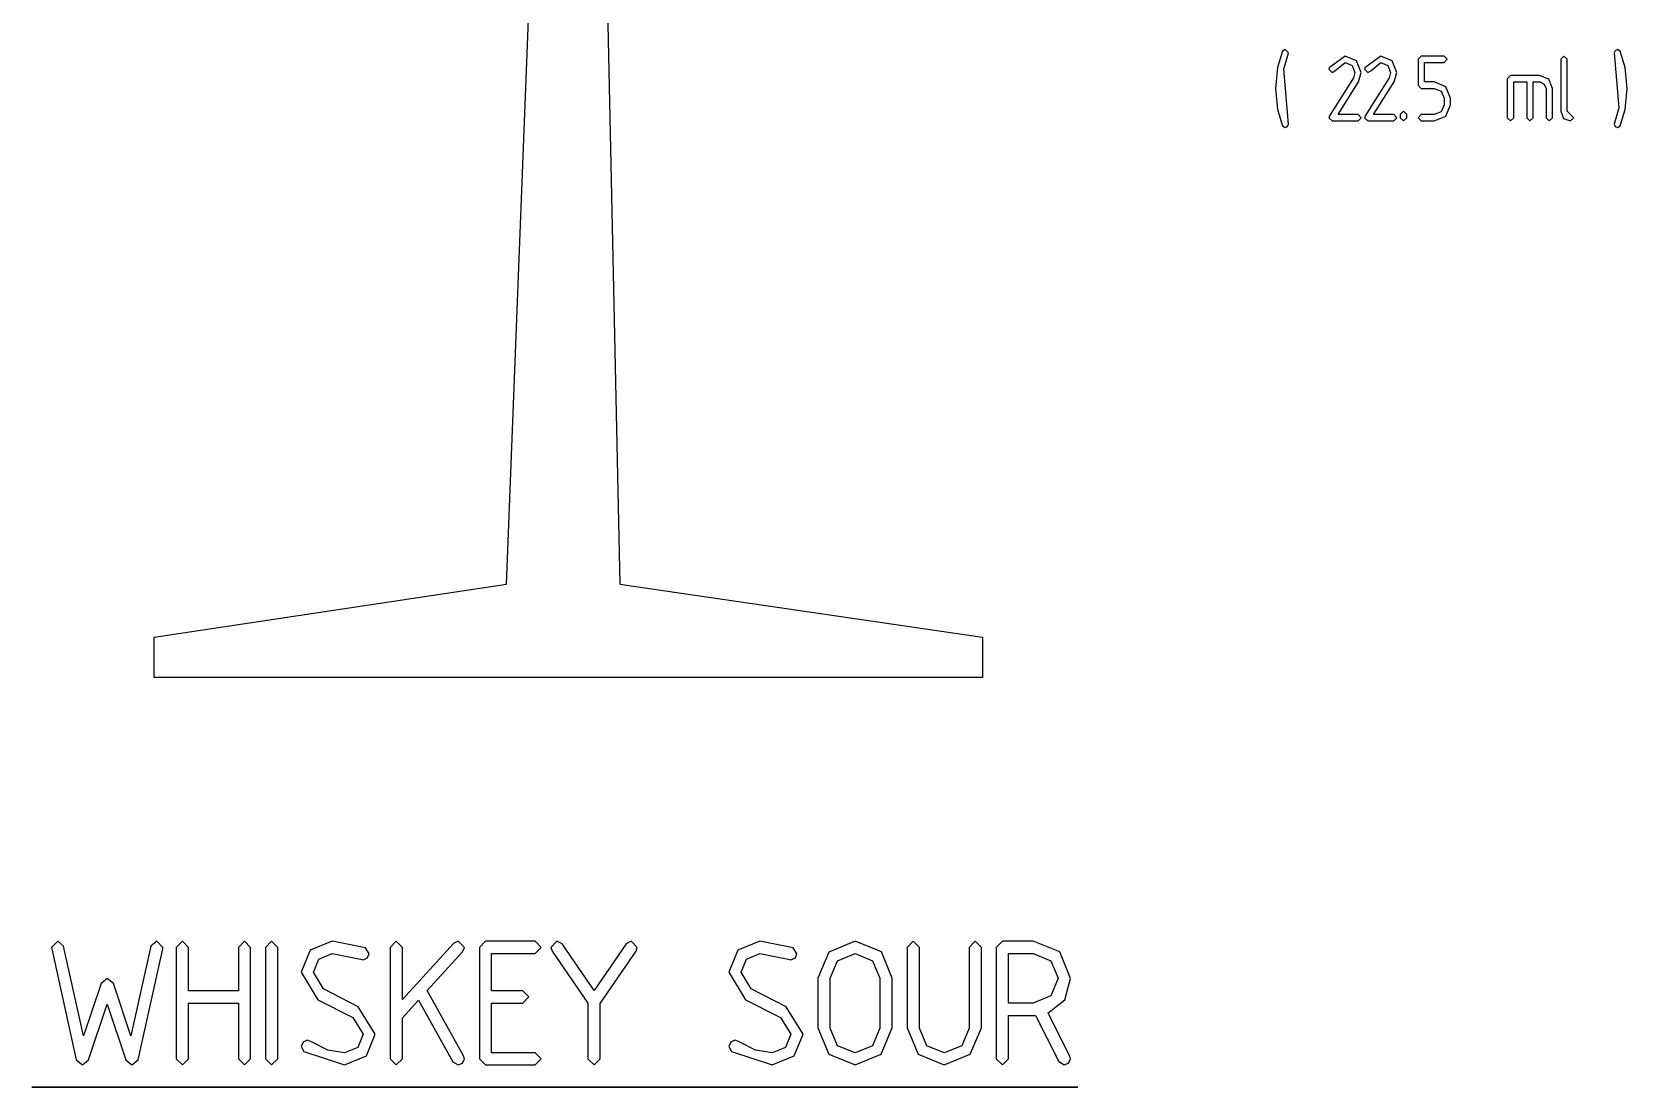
# Model space of a CAD drawing. Header units: metres. Extents: x 0 to 16.5, y 0 to 11.5.
# Drawn here: x 5.411 to 6.654, y 9.149 to 9.972 of the extents above; entities that cross this region are included whole.
import ezdxf

# ---------------------------------------------------------------- set-up
doc = ezdxf.new("R2010")
doc.units = ezdxf.units.M

msp = doc.modelspace()

# ---------------------------------------------------------------- linework, layer by layer
msp.add_lwpolyline([(5.8593, 10.0024), (5.8691, 9.5416), (6.1516, 9.5003), (6.1516, 9.4689), (5.5062, 9.4689), (5.5062, 9.5003), (5.7808, 9.5416), (5.7986, 10.0024)])
for points in [[(6.3866, 9.9433), (6.3901, 9.9559), (6.3875, 9.9584), (6.3854, 9.9573), (6.3817, 9.9446), (6.38, 9.9281), (6.3817, 9.9116), (6.3854, 9.8989), (6.3875, 9.8977), (6.3894, 9.8985), (6.3901, 9.9003), (6.3866, 9.9433)], [(6.6475, 9.9129), (6.6439, 9.9003), (6.6447, 9.8985), (6.6465, 9.8977), (6.6486, 9.8989), (6.6524, 9.9116), (6.654, 9.9281), (6.6524, 9.9446), (6.6486, 9.9573), (6.6465, 9.9584), (6.6447, 9.9576), (6.6439, 9.9559), (6.6475, 9.9129)], [(6.4219, 9.9443), (6.4217, 9.9433), (6.4242, 9.9406), (6.4264, 9.9419), (6.4343, 9.9483), (6.4397, 9.9461), (6.4419, 9.9407), (6.4407, 9.9365), (6.4222, 9.9067), (6.4217, 9.9053), (6.4242, 9.9028), (6.4444, 9.9028), (6.4469, 9.9053), (6.4444, 9.9078), (6.4288, 9.9078), (6.4447, 9.9334), (6.4469, 9.9407), (6.4432, 9.9497), (6.4343, 9.9534), (6.4219, 9.9443)], [(6.4497, 9.9443), (6.4495, 9.9433), (6.452, 9.9406), (6.4542, 9.9419), (6.4621, 9.9483), (6.4675, 9.9461), (6.4697, 9.9407), (6.4685, 9.9365), (6.4499, 9.9067), (6.4495, 9.9053), (6.452, 9.9028), (6.4722, 9.9028), (6.4747, 9.9053), (6.4722, 9.9078), (6.4565, 9.9078), (6.4724, 9.9334), (6.4747, 9.9407), (6.471, 9.9497), (6.4621, 9.9534), (6.4497, 9.9443)], [(6.4936, 9.9281), (6.5038, 9.9281), (6.5091, 9.9259), (6.5114, 9.9205), (6.5114, 9.9154), (6.5092, 9.91), (6.5038, 9.9078), (6.4936, 9.9078), (6.4912, 9.9053), (6.4936, 9.9028), (6.5038, 9.9028), (6.5127, 9.9065), (6.5164, 9.9154), (6.5164, 9.9205), (6.5127, 9.9295), (6.5038, 9.9332), (6.4962, 9.9332), (6.4962, 9.9483), (6.5114, 9.9483), (6.5139, 9.9509), (6.5114, 9.9534), (6.4936, 9.9534), (6.4912, 9.9509), (6.4912, 9.9306), (6.4936, 9.9281)], [(6.6023, 9.9104), (6.6044, 9.9048), (6.6099, 9.9028), (6.6124, 9.9053), (6.6098, 9.9079), (6.6073, 9.9104), (6.6073, 9.9509), (6.6048, 9.9534), (6.6023, 9.9509), (6.6023, 9.9104)], [(6.5606, 9.9357), (6.5606, 9.9053), (6.5632, 9.9028), (6.5657, 9.9053), (6.5657, 9.9332), (6.5758, 9.9332), (6.5758, 9.9053), (6.5783, 9.9028), (6.5808, 9.9053), (6.5808, 9.9332), (6.5859, 9.9332), (6.5895, 9.9316), (6.5909, 9.9281), (6.5909, 9.9053), (6.5934, 9.9028), (6.596, 9.9053), (6.596, 9.9281), (6.593, 9.9353), (6.5858, 9.9382), (6.5632, 9.9382), (6.5606, 9.9357)], [(6.4773, 9.9053), (6.4798, 9.9028), (6.4823, 9.9053), (6.4823, 9.9079), (6.4798, 9.9104), (6.4773, 9.9079), (6.4773, 9.9053)], [(5.4744, 9.2301), (5.4696, 9.2341), (5.4649, 9.2301), (5.4512, 9.1894), (5.4356, 9.2593), (5.431, 9.2631), (5.4262, 9.2582), (5.4264, 9.2572), (5.4455, 9.1708), (5.4503, 9.1667), (5.4551, 9.1708), (5.4696, 9.2142), (5.4841, 9.1708), (5.4889, 9.1667), (5.4937, 9.1707), (5.5129, 9.2572), (5.513, 9.2582), (5.5082, 9.2631), (5.5036, 9.2593), (5.488, 9.1894), (5.4744, 9.2301)], [(5.5283, 9.1667), (5.533, 9.1714), (5.533, 9.215), (5.5718, 9.215), (5.5718, 9.1714), (5.5766, 9.1667), (5.5813, 9.1714), (5.5813, 9.2584), (5.5766, 9.2631), (5.5718, 9.2584), (5.5718, 9.2246), (5.533, 9.2246), (5.533, 9.2584), (5.5283, 9.2631), (5.5234, 9.2584), (5.5234, 9.1714), (5.5283, 9.1667)], [(5.6025, 9.1714), (5.6025, 9.2584), (5.5977, 9.2631), (5.5929, 9.2584), (5.5929, 9.1714), (5.5977, 9.1667), (5.6025, 9.1714)], [(5.6653, 9.2121), (5.6382, 9.226), (5.6303, 9.239), (5.6344, 9.2492), (5.6448, 9.2536), (5.6669, 9.2491), (5.6688, 9.2486), (5.6723, 9.25), (5.6738, 9.2534), (5.6708, 9.2579), (5.6448, 9.2631), (5.6277, 9.2561), (5.6207, 9.239), (5.6337, 9.2175), (5.6609, 9.2036), (5.669, 9.1907), (5.6648, 9.1804), (5.6545, 9.1762), (5.6416, 9.1783), (5.6283, 9.1851), (5.6255, 9.186), (5.6222, 9.1845), (5.6207, 9.1812), (5.6228, 9.1771), (5.6545, 9.1667), (5.6716, 9.1737), (5.6785, 9.1907), (5.6653, 9.2121)], [(5.7389, 9.1692), (5.7432, 9.1667), (5.7465, 9.1682), (5.748, 9.1714), (5.7473, 9.1738), (5.719, 9.2247), (5.7465, 9.255), (5.748, 9.2584), (5.7432, 9.2631), (5.7395, 9.2615), (5.6997, 9.2177), (5.6997, 9.2584), (5.6949, 9.2631), (5.6901, 9.2584), (5.6901, 9.1714), (5.6949, 9.1667), (5.6997, 9.1714), (5.6997, 9.2034), (5.7121, 9.2172), (5.7389, 9.1692)], [(5.7644, 9.1667), (5.803, 9.1667), (5.8077, 9.1714), (5.803, 9.1762), (5.7691, 9.1762), (5.7691, 9.215), (5.7934, 9.215), (5.7982, 9.2198), (5.7934, 9.2246), (5.7691, 9.2246), (5.7691, 9.2536), (5.803, 9.2536), (5.8077, 9.2584), (5.803, 9.2631), (5.7644, 9.2631), (5.7596, 9.2584), (5.7596, 9.1714), (5.7644, 9.1667)], [(5.8818, 9.2555), (5.8826, 9.2584), (5.8778, 9.2631), (5.8739, 9.2611), (5.8491, 9.2248), (5.8241, 9.2611), (5.82, 9.2631), (5.8153, 9.2584), (5.8163, 9.2555), (5.8441, 9.215), (5.8441, 9.1714), (5.849, 9.1667), (5.8537, 9.1714), (5.8537, 9.2147), (5.8818, 9.2555)], [(5.9986, 9.2121), (5.9715, 9.226), (5.9636, 9.239), (5.9678, 9.2492), (5.9781, 9.2536), (6.0002, 9.2491), (6.0022, 9.2486), (6.0056, 9.25), (6.0071, 9.2534), (6.0041, 9.2579), (5.9781, 9.2631), (5.961, 9.2561), (5.954, 9.239), (5.967, 9.2175), (5.9943, 9.2036), (6.0023, 9.1907), (5.9981, 9.1804), (5.9878, 9.1762), (5.9749, 9.1783), (5.9616, 9.1851), (5.9588, 9.186), (5.9555, 9.1845), (5.954, 9.1812), (5.9561, 9.1771), (5.9878, 9.1667), (6.0049, 9.1737), (6.0119, 9.1907), (5.9986, 9.2121)], [(6.0813, 9.2343), (6.073, 9.2548), (6.0525, 9.2631), (6.032, 9.2546), (6.0234, 9.2343), (6.0234, 9.1957), (6.032, 9.1752), (6.0525, 9.1667), (6.0728, 9.1752), (6.0813, 9.1957), (6.0813, 9.2343)], [(6.146, 9.2631), (6.1412, 9.2584), (6.1412, 9.1955), (6.1355, 9.1817), (6.1219, 9.1762), (6.1082, 9.1817), (6.1025, 9.1955), (6.1025, 9.2584), (6.0977, 9.2631), (6.0929, 9.2584), (6.0929, 9.1957), (6.1015, 9.1752), (6.1219, 9.1667), (6.1422, 9.1752), (6.1508, 9.1957), (6.1508, 9.2584), (6.146, 9.2631)], [(6.2202, 9.2341), (6.2119, 9.2548), (6.1913, 9.2631), (6.1672, 9.2631), (6.1623, 9.2584), (6.1623, 9.1714), (6.1672, 9.1667), (6.1719, 9.1714), (6.1719, 9.2052), (6.1913, 9.2052), (6.1931, 9.2052), (6.2111, 9.1694), (6.2154, 9.1667), (6.2188, 9.1682), (6.2202, 9.1714), (6.2196, 9.1737), (6.2029, 9.2074), (6.2159, 9.2176), (6.2202, 9.2341)], [(6.0661, 9.1817), (6.0525, 9.1762), (6.0387, 9.1817), (6.033, 9.1955), (6.033, 9.2343), (6.0387, 9.248), (6.0525, 9.2536), (6.0661, 9.248), (6.0718, 9.2343), (6.0718, 9.1955), (6.0661, 9.1817)], [(6.1913, 9.2536), (6.205, 9.2479), (6.2107, 9.2343), (6.205, 9.2205), (6.1913, 9.2149), (6.1719, 9.2149), (6.1719, 9.2536), (6.1913, 9.2536)], [(5.4109, 9.1494), (5.4109, 9.1494), (6.226, 9.1494), (5.4109, 9.1494)]]:
    msp.add_lwpolyline(points, close=True)

doc.saveas('drawing.dxf')
